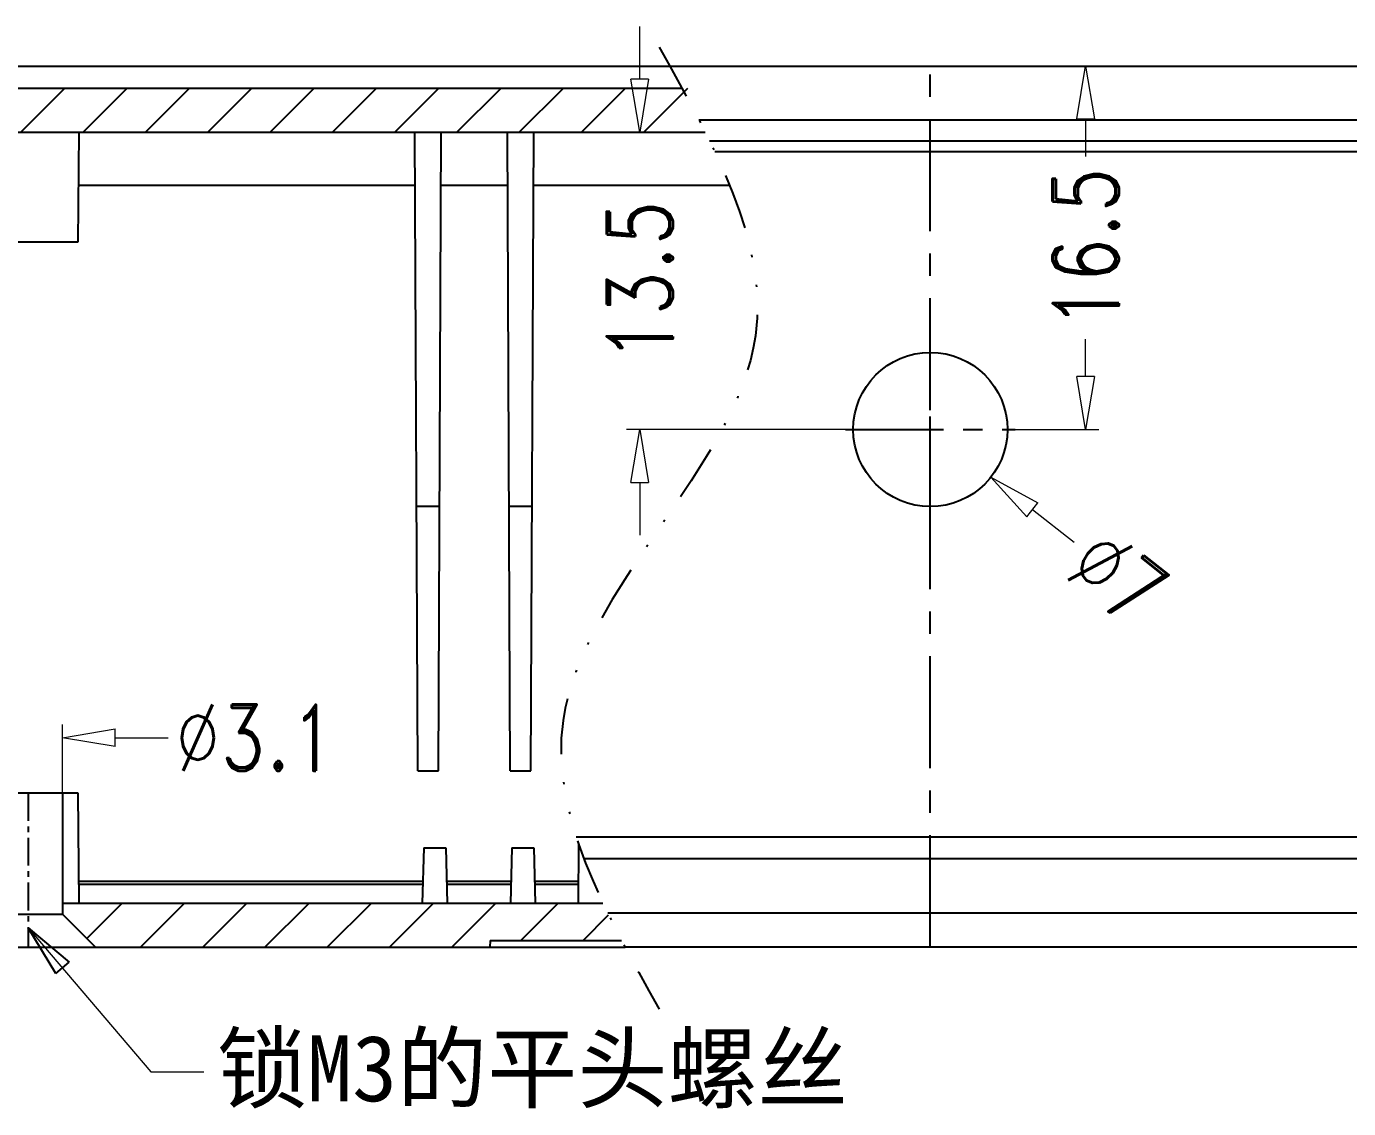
# Model space of a CAD drawing. Header units: millimetres. Extents: x 2271 to 2628, y -147 to 100.
# Drawn here: x 2309.7 to 2369.7, y -83.3 to -34.2 of the extents above; entities that cross this region are included whole.
import ezdxf

# ---------------------------------------------------------------- set-up
doc = ezdxf.new("R2010")
doc.units = ezdxf.units.MM
doc.linetypes.add('CENTER', pattern=[50.8, 31.75, -6.35, 6.35, -6.35])
doc.linetypes.add('DIVIDE', pattern=[31.75, 12.7, -6.35, 0, -6.35, 0, -6.35])
doc.layers.add('06___PRT_ALL_SURFS', color=7, linetype='Continuous')
doc.layers.add('dim', color=3, linetype='Continuous', lineweight=9)
doc.styles.add('ROMAND', font='romand.shx', dxfattribs={"width": 0.8, "bigfont": 'gbcbig.shx'})
doc.styles.add('宋体', font='SimSun.ttf', dxfattribs={"height": 15})
doc.dimstyles.new('YanXiu', dxfattribs={"dimtxt": 2.5, "dimasz": 2.2, "dimexe": 1, "dimexo": 0, "dimgap": 0.66, "dimtad": 0, "dimzin": 1, "dimdsep": 46, "dimtxsty": 'ROMAND', "dimblk": 'CLOSEDBLANK', "dimcen": 0, "dimclrd": 3, "dimclre": 3, "dimclrt": 7, "dimazin": 0, "dimtfac": 1, "dimtofl": 0, "dimtmove": 0, "dimatfit": 3, "dimldrblk": 'CLOSEDBLANK', "dimfxl": 0, "dimlwd": 5, "dimlwe": 5, "dimarcsym": 0})

# ---------------------------------------------------------------- blocks, each defined once
blk = doc.blocks.new('_ClosedBlank')
at = {"color": 0, "linetype": 'ByBlock', "lineweight": -2}
for p, q in [((-1, 0.167), (0, 0)), ((-1, 0.167), (-1, -0.167)), ((0, 0), (-1, -0.167))]:
    blk.add_line(p, q, dxfattribs=at)
blk = doc.blocks.new('*D15')
at = {"layer": 'Defpoints', "color": 0}
for p in [(2357.778, -35.989), (2368.136, -35.989), (2354.577, -52.489)]:
    blk.add_point(p, dxfattribs=at)
at = {"layer": 'dim', "color": 3, "lineweight": 5}
for p, q in [((2368.136, -35.989), (2357.178, -35.989)), ((2357.778, -38.389), (2357.778, -40.096)), ((2357.778, -50.089), (2357.778, -48.381)), ((2354.577, -52.489), (2358.378, -52.489))]:
    blk.add_line(p, q, dxfattribs=at)
at = {"layer": 'dim', "color": 3, "lineweight": 5, "xscale": 2.4, "yscale": 2.4, "zscale": 2.4}
for p, rotation in [((2357.778, -35.989), 90), ((2357.778, -52.489), 270)]:
    blk.add_blockref('_ClosedBlank', p, dxfattribs=dict(at, rotation=rotation))
at = {"layer": 'dim', "color": 7, "insert": (2357.778, -44.239), "char_height": 3, "attachment_point": 5, "rotation": 90, "style": 'ROMAND'}
blk.add_mtext('16.5', dxfattribs=at)
blk = doc.blocks.new('*D16')
at = {"layer": 'Defpoints', "color": 0}
for p in [(2332.723, -38.989), (2337.536, -52.489), (2346.877, -52.489)]:
    blk.add_point(p, dxfattribs=at)
at = {"layer": 'dim', "color": 3, "lineweight": 5}
for p, q in [((2337.536, -36.589), (2337.536, -34.189)), ((2332.723, -38.989), (2338.135, -38.989)), ((2346.877, -52.489), (2336.936, -52.489)), ((2337.536, -54.889), (2337.536, -57.289))]:
    blk.add_line(p, q, dxfattribs=at)
at = {"layer": 'dim', "color": 3, "lineweight": 5, "xscale": 2.4, "yscale": 2.4, "zscale": 2.4}
for p, rotation in [((2337.536, -38.989), 270), ((2337.536, -52.489), 90)]:
    blk.add_blockref('_ClosedBlank', p, dxfattribs=dict(at, rotation=rotation))
at = {"layer": 'dim', "color": 7, "insert": (2337.536, -45.739), "char_height": 3, "attachment_point": 5, "rotation": 90, "style": 'ROMAND'}
blk.add_mtext('13.5', dxfattribs=at)
blk = doc.blocks.new('*D17')
at = {"layer": 'Defpoints', "color": 0}
for p in [(2347.976, -50.324), (2353.477, -54.653)]:
    blk.add_point(p, dxfattribs=at)
at = {"layer": 'dim', "color": 3, "lineweight": 5}
blk.add_line((2357.25, -57.622), (2355.363, -56.137), dxfattribs=at)
at = {"layer": 'dim', "color": 3, "lineweight": 5, "xscale": 2.4, "yscale": 2.4, "zscale": 2.4, "rotation": 141.7999578477267}
blk.add_blockref('_ClosedBlank', (2353.477, -54.653), dxfattribs=at)
at = {"layer": 'dim', "color": 7, "insert": (2359.248, -59.194), "char_height": 3, "attachment_point": 5, "rotation": 321.79996, "style": 'ROMAND'}
blk.add_mtext('∅7', dxfattribs=at)
blk = doc.blocks.new('*D18')
at = {"layer": 'Defpoints', "color": 0}
for p in [(2311.327, -66.481), (2308.227, -68.989), (2311.327, -68.989)]:
    blk.add_point(p, dxfattribs=at)
at = {"layer": 'dim', "color": 3, "lineweight": 5}
for p, q in [((2308.227, -68.989), (2308.227, -65.881)), ((2311.327, -68.989), (2311.327, -65.881)), ((2305.827, -66.481), (2303.427, -66.481)), ((2313.727, -66.481), (2316.127, -66.481))]:
    blk.add_line(p, q, dxfattribs=at)
at = {"layer": 'dim', "color": 3, "lineweight": 5, "xscale": 2.4, "yscale": 2.4, "zscale": 2.4}
blk.add_blockref('_ClosedBlank', (2308.227, -66.481), dxfattribs=at)
at = {"layer": 'dim', "color": 3, "lineweight": 5, "xscale": 2.4, "yscale": 2.4, "zscale": 2.4, "rotation": 180}
blk.add_blockref('_ClosedBlank', (2311.327, -66.481), dxfattribs=at)
at = {"layer": 'dim', "color": 7, "insert": (2320.098, -66.481), "char_height": 3, "attachment_point": 5, "style": 'ROMAND'}
blk.add_mtext('%%c3.1', dxfattribs=at)

msp = doc.modelspace()

# ---------------------------------------------------------------- linework, layer by layer
at = {"color": 7, "linetype": 'Continuous'}
for p, q in [((2304.079, -35.989), (2338.897, -35.989)), ((2307.132, -36.989), (2339.45, -36.989)), ((2307.132, -36.989), (2339.45, -36.989)), ((2305.579, -38.989), (2340.505, -38.989)), ((2305.579, -38.989), (2340.505, -38.989)), ((2312.071, -38.989), (2312.027, -43.989)), ((2327.458, -67.989), (2327.331, -38.989)), ((2328.396, -67.989), (2328.523, -38.989)), ((2331.658, -67.989), (2331.531, -38.989)), ((2332.596, -67.989), (2332.723, -38.989)), ((2400.413, -39.397), (2340.708, -39.397)), ((2396.914, -39.884), (2340.943, -39.884)), ((2312.05, -41.397), (2327.342, -41.397)), ((2328.512, -41.397), (2331.542, -41.397)), ((2332.712, -41.397), (2341.613, -41.397)), ((2312.027, -43.989), (2307.527, -43.989)), ((2328.448, -55.989), (2327.405, -55.989)), ((2332.648, -55.989), (2331.605, -55.989)), ((2327.458, -67.989), (2328.396, -67.989)), ((2331.658, -67.989), (2332.596, -67.989)), ((2307.527, -68.989), (2312.027, -68.989)), ((2312.027, -68.989), (2312.071, -73.989)), ((2334.653, -70.989), (2417.002, -70.989)), ((2334.757, -71.3), (2334.733, -73.989)), ((2327.727, -71.489), (2327.661, -73.989)), ((2327.727, -71.489), (2328.727, -71.489)), ((2328.727, -71.489), (2328.792, -73.989)), ((2331.727, -71.489), (2331.661, -73.989)), ((2331.727, -71.489), (2332.727, -71.489)), ((2332.727, -71.489), (2332.792, -73.989)), ((2334.996, -71.963), (2397.754, -71.963)), ((2312.062, -72.989), (2327.684, -72.989)), ((2312.063, -73.139), (2327.684, -73.139)), ((2328.77, -72.989), (2331.684, -72.989)), ((2328.77, -73.139), (2331.684, -73.139)), ((2332.77, -72.989), (2334.742, -72.989)), ((2332.77, -73.139), (2334.741, -73.139)), ((2311.327, -73.989), (2335.864, -73.989)), ((2311.327, -73.989), (2335.864, -73.989)), ((2397.819, -74.45), (2336.084, -74.45)), ((2292.227, -75.989), (2336.87, -75.989)), ((2299.308, -75.989), (2330.727, -75.989)), ((2330.743, -75.689), (2330.727, -75.989)), ((2330.743, -75.689), (2330.727, -75.989)), ((2330.743, -75.689), (2336.712, -75.689)), ((2330.743, -75.689), (2336.712, -75.689)), ((2416.568, -75.989), (2336.87, -75.989))]:
    msp.add_line(p, q, dxfattribs=at)
at = {"color": 1, "linetype": 'CENTER', "ltscale": 0.16}
msp.add_line((2350.727, -75.989), (2350.727, -35.989), dxfattribs=at)
at = {"color": 5, "linetype": 'Continuous'}
for p, q in [((2309.44, -38.989), (2311.44, -36.989)), ((2312.268, -38.989), (2314.268, -36.989)), ((2315.097, -38.989), (2317.097, -36.989)), ((2317.925, -38.989), (2319.925, -36.989)), ((2320.753, -38.989), (2322.753, -36.989)), ((2323.582, -38.989), (2325.582, -36.989)), ((2326.41, -38.989), (2328.41, -36.989)), ((2329.239, -38.989), (2331.239, -36.989)), ((2332.067, -38.989), (2334.067, -36.989)), ((2334.896, -38.989), (2336.896, -36.989)), ((2337.724, -38.989), (2339.724, -36.989)), ((2312.432, -75.594), (2314.038, -73.989)), ((2314.866, -75.989), (2316.866, -73.989)), ((2317.695, -75.989), (2319.695, -73.989)), ((2320.523, -75.989), (2322.523, -73.989)), ((2323.351, -75.989), (2325.351, -73.989)), ((2326.18, -75.989), (2328.18, -73.989)), ((2329.008, -75.989), (2331.008, -73.989)), ((2332.137, -75.689), (2333.837, -73.989)), ((2334.965, -75.689), (2336.124, -74.53))]:
    msp.add_line(p, q, dxfattribs=at)
at = {"color": 1, "linetype": 'CENTER', "ltscale": 0.14}
for p, q in [((2350.727, -56.339), (2350.727, -48.639)), ((2346.877, -52.489), (2354.577, -52.489))]:
    msp.add_line(p, q, dxfattribs=at)
at = {"color": 1, "linetype": 'CENTER', "ltscale": 0.04}
msp.add_line((2309.777, -68.989), (2309.777, -75.989), dxfattribs=at)
at = {"color": 6}
for p, q in [((2311.327, -68.989), (2311.327, -74.489)), ((2308.227, -74.489), (2311.327, -74.489)), ((2311.327, -74.489), (2312.777, -75.939)), ((2312.777, -75.939), (2312.777, -75.989))]:
    msp.add_line(p, q, dxfattribs=at)
msp.add_circle((2350.727, -52.489), 3.5, dxfattribs=at)
at = {"color": 2, "linetype": 'DIVIDE', "ltscale": 0.2}
msp.add_spline([(2338.419, -35.133), (2342.786, -48.235), (2334.052, -65.705), (2338.419, -78.807)], degree=3, dxfattribs=at)
msp.add_spline([(2338.419, -35.133), (2342.786, -48.235), (2334.052, -65.705), (2338.419, -78.807)], degree=3, dxfattribs=at)
at = {"layer": '06___PRT_ALL_SURFS', "color": 7, "linetype": 'Continuous'}
for p, q in [((2338.897, -35.989), (2397.375, -35.989)), ((2340.216, -38.423), (2396.875, -38.423))]:
    msp.add_line(p, q, dxfattribs=at)

# ---------------------------------------------------------------- texts
at = {"layer": 'dim', "color": 7, "insert": (2318.347, -81.654), "char_height": 3, "attachment_point": 4, "style": '宋体'}
msp.add_mtext('{\\C6;锁M3的平头螺丝}', dxfattribs=at)

# ---------------------------------------------------------------- dimensions: what is measured, and where the dimension line sits
at = {"layer": 'dim'}
for base, p1, p2, picture, middle in [((2337.536, -52.489), (2332.723, -38.989), (2346.877, -52.489), '*D16', (2337.536, -45.739)), ((2357.778, -35.989), (2354.577, -52.489), (2368.136, -35.989), '*D15', (2357.778, -44.239))]:
    dim = msp.add_linear_dim(base=base, p1=p1, p2=p2, angle=90, dimstyle='YanXiu', override={"dimtxt": 3, "dimasz": 2.4, "dimexe": 0.5997, "dimgap": 0.5997, "dimzin": 8}, dxfattribs=at)
    dim.commit()
    dim.dimension.update_dxf_attribs({"geometry": picture, "text_midpoint": middle})
dim = msp.add_diameter_dim_2p(p1=(2347.976, -50.324), p2=(2353.477, -54.653), dimstyle='YanXiu', override={"dimtxt": 3, "dimasz": 2.4, "dimexe": 0.5997, "dimgap": 0.5997, "dimzin": 8}, dxfattribs=at)
dim.commit()
dim.dimension.update_dxf_attribs({"geometry": '*D17', "text_midpoint": (2359.248, -59.194)})
dim = msp.add_linear_dim(base=(2311.327, -66.481), p1=(2308.227, -68.989), p2=(2311.327, -68.989), text='%%c<>', dimstyle='YanXiu', override={"dimtxt": 3, "dimasz": 2.4, "dimexe": 0.5997, "dimgap": 0.5997, "dimzin": 8}, dxfattribs=at)
dim.commit()
dim.dimension.update_dxf_attribs({"geometry": '*D18', "text_midpoint": (2320.098, -66.481)})

# ---------------------------------------------------------------- leaders
at = {"layer": 'dim', "annotation_type": 0, "has_hookline": 1, "hookline_direction": 0, "text_width": 29.7}
msp.add_leader([(2309.777, -75.107), (2315.347, -81.654), (2317.747, -81.654)], dimstyle='YanXiu', override={"dimtxt": 3, "dimasz": 2.4, "dimexe": 0.5997, "dimgap": 0.5997, "dimzin": 8}, dxfattribs=at)

doc.saveas('drawing.dxf')
